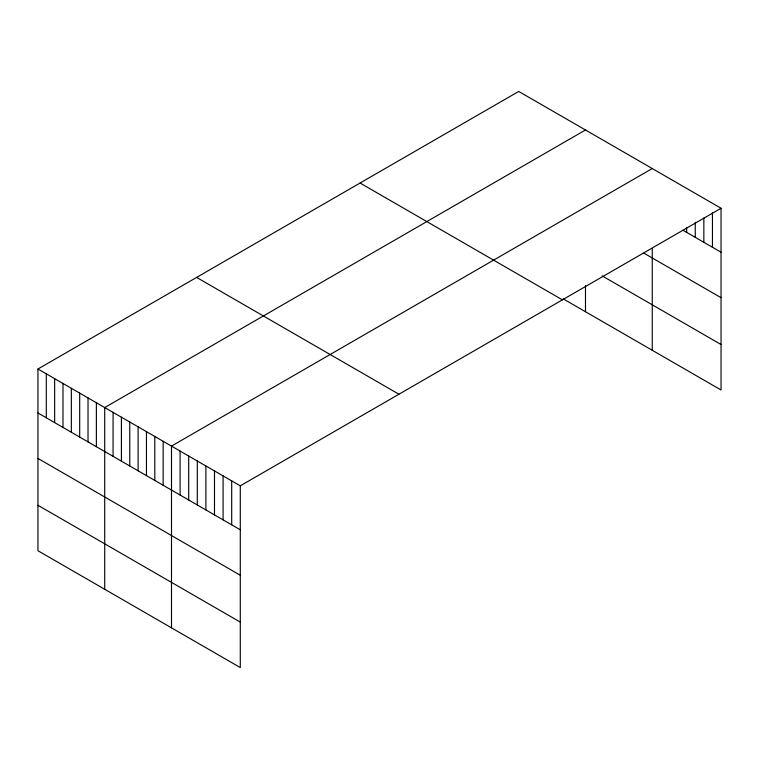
<?xml version="1.0" encoding="UTF-8"?>
<svg xmlns="http://www.w3.org/2000/svg" width="759" height="759" viewBox="0 0 759 759"><rect width="100%" height="100%" fill="white"/><g stroke="black" fill="none" stroke-linecap="round" stroke-linejoin="round"><path stroke-width="1.14" d="M721.05 208.26L240.29 485.826L240.29 667.559L37.95 550.74L37.95 369.007L518.71 91.441L721.05 208.26L721.05 389.993L563.225 298.875M585.483 129.988L104.723 407.555L104.723 589.288M652.256 168.536L171.496 446.102L171.496 627.845M682.834 230.157L721.05 252.225M643.907 253.155L721.05 297.689M602.172 275.897L721.05 344.529M360.06 183.033L562.4 299.852M196.6 277.405L398.94 394.225M37.95 369.007L240.29 485.826M37.95 412.972L240.29 529.791M37.95 458.436L240.29 575.256M37.95 505.276L240.29 622.095M712.454 212.548L712.454 247.263M703.849 217.994L703.849 242.292M695.253 222.292L695.253 237.33M686.648 227.738L686.648 232.368M652.256 248.876L652.256 350.279M585.483 285.583L585.483 311.731M231.694 480.855L231.694 524.82M223.089 475.893L223.089 519.858M214.493 470.931L214.493 514.896M205.898 465.96L205.898 509.934M197.293 460.998L197.293 504.963M188.697 456.036L188.697 500.001M180.092 451.074L180.092 495.039M163.147 441.283L163.147 485.248M154.798 436.463L154.798 480.438M146.459 431.643L146.459 475.618M138.11 426.833L138.11 470.798M129.761 422.013L129.761 465.979M121.412 417.194L121.412 461.159M113.072 412.374L113.072 456.339M96.374 402.735L96.374 446.7M88.025 397.915L88.025 441.88M79.686 393.096L79.686 437.061M71.337 388.276L71.337 432.241M62.988 383.456L62.988 427.421M54.639 378.637L54.639 422.611M46.299 373.817L46.299 417.792"/></g></svg>
